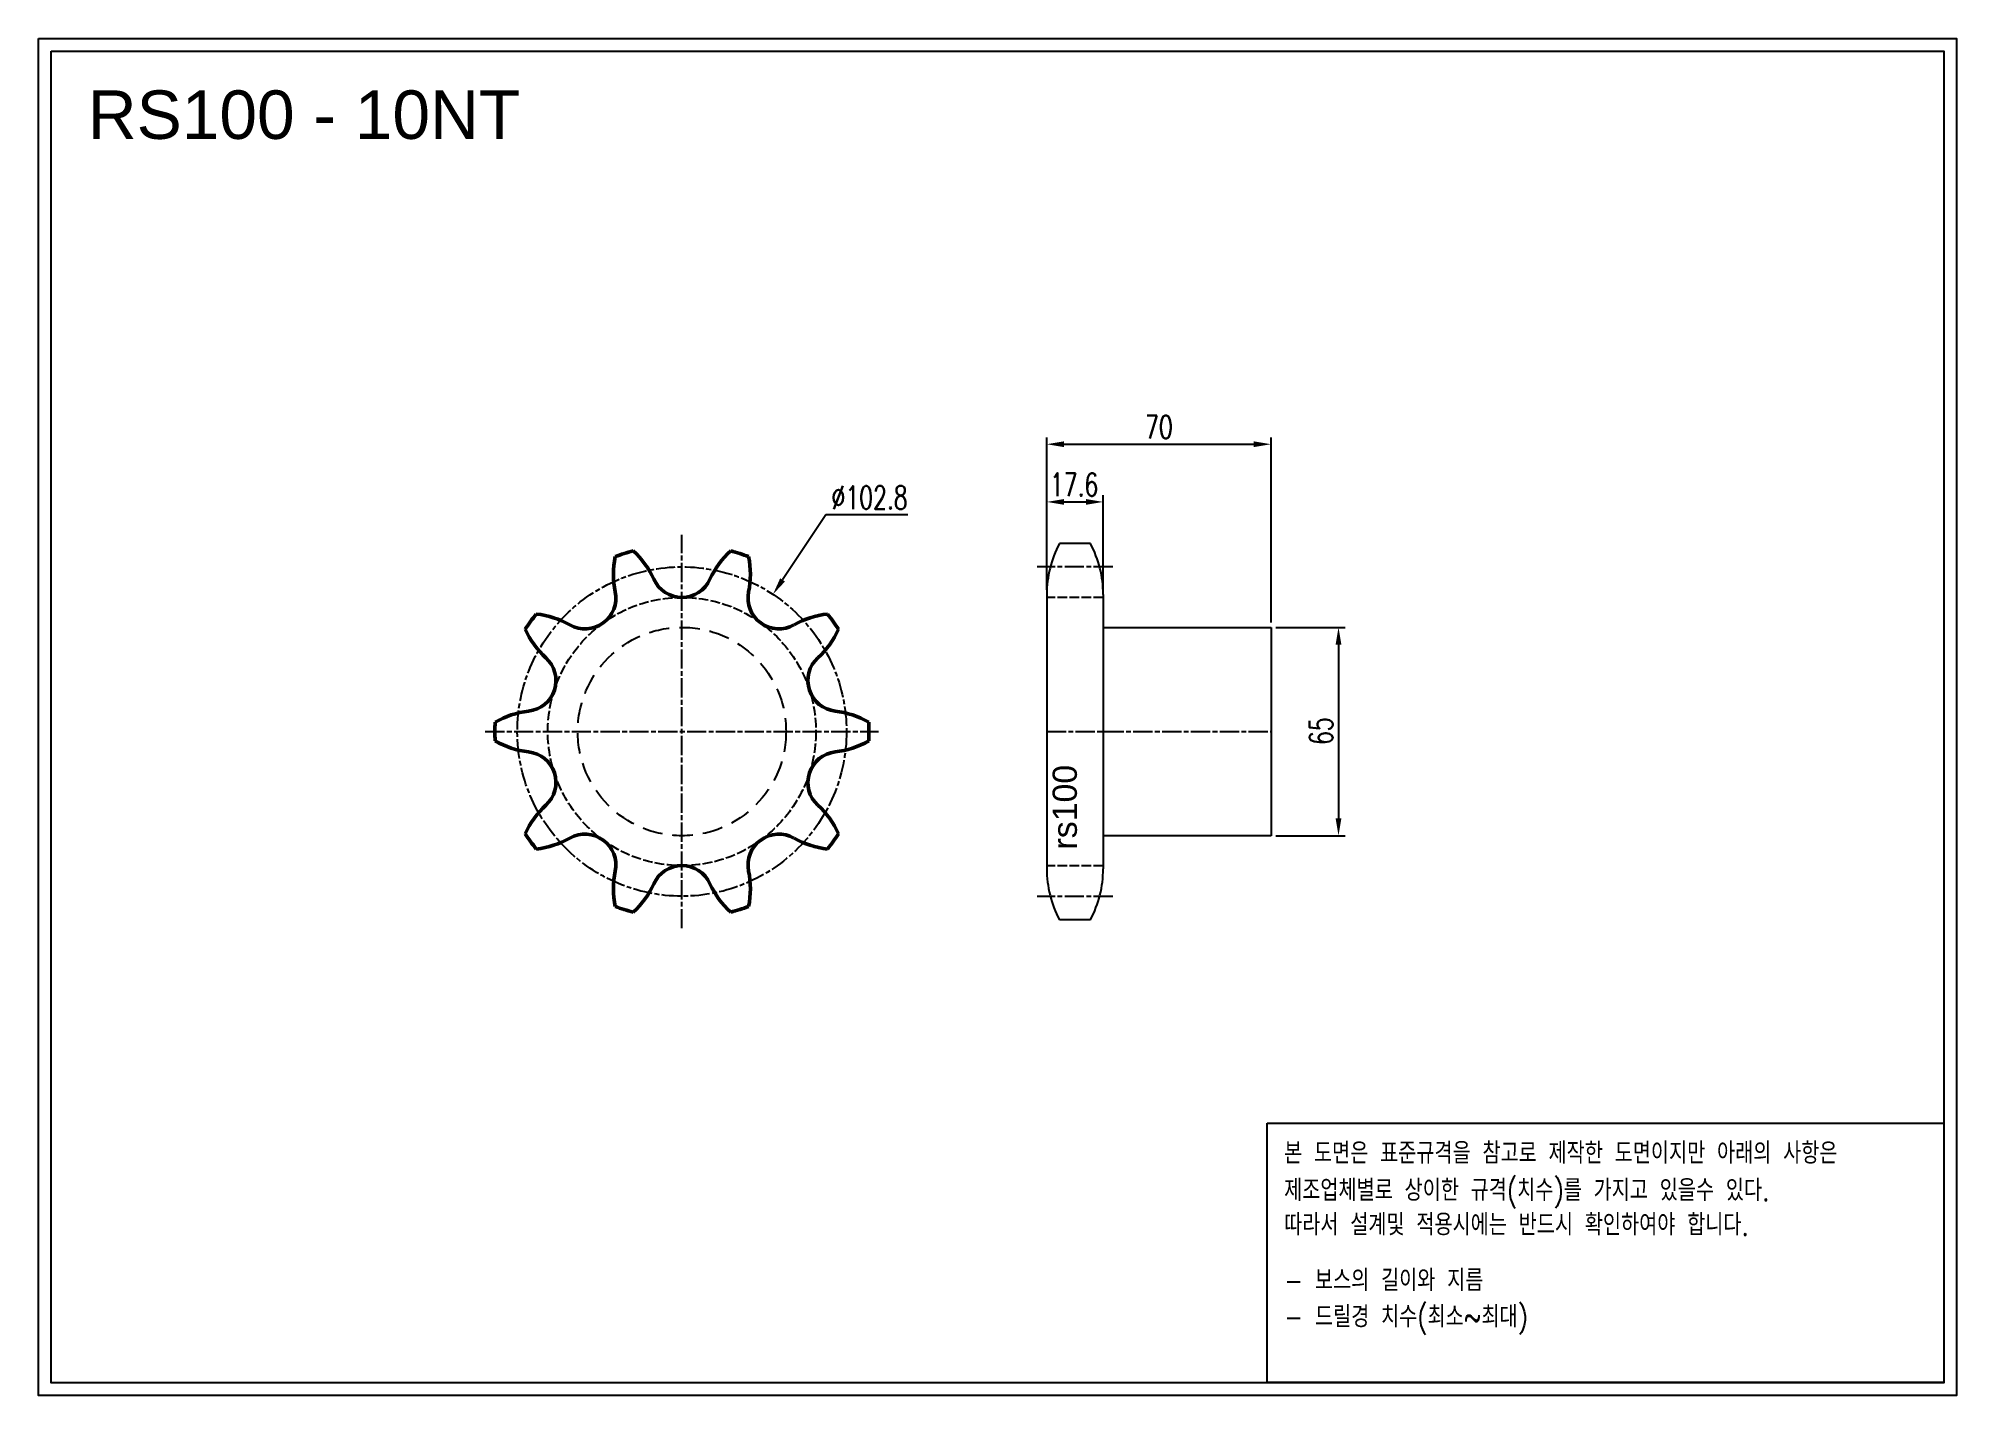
# Model space of a CAD drawing. Header units: millimetres. Extents: x -22502 to -21903, y 15711 to 16134.
import ezdxf

# ---------------------------------------------------------------- set-up
doc = ezdxf.new("R2010")
doc.units = ezdxf.units.MM
for name, pattern in [('AM_ISO02W050', [7.5, 6, -1.5]), ('AM_ISO02W050x2', [3.75, 3, -0.75]), ('AM_ISO08W050', [18, 12, -1.5, 3, -1.5]), ('AM_ISO08W050x2', [9, 6, -0.75, 1.5, -0.75]), ('HIDDEN', [9.525, 6.35, -3.175])]:
    doc.linetypes.add(name, pattern=pattern)
for name, color, linetype, lineweight in [('AM_0N', 7, 'Continuous', 50), ('AM_3N', 6, 'AM_ISO02W050', 25), ('AM_7', 4, 'AM_ISO08W050', 25), ('AM_7N', 4, 'AM_ISO08W050', 25)]:
    doc.layers.add(name, color=color, linetype=linetype, lineweight=lineweight)
doc.layers.add('HL', color=2, linetype='HIDDEN')
doc.layers.add('S-DIM', color=7, linetype='Continuous')
doc.styles.add('HAN', font='ROMANS.shx', dxfattribs={"width": 0.7, "bigfont": 'whgtxt.shx'})
doc.styles.add('HSG', font='SIMPLEX.shx', dxfattribs={"width": 0.7, "bigfont": 'HSG.shx'})
doc.styles.get("Standard").update_dxf_attribs({"font": 'arial.ttf'})
doc.dimstyles.new('APP16', dxfattribs={"dimscale": 3, "dimtxt": 2.4, "dimasz": 1.8, "dimexe": 0.7, "dimexo": 0.5, "dimgap": 0.6, "dimtad": 1, "dimtoh": 1, "dimdec": 1, "dimrnd": 0.01, "dimzin": 9, "dimdsep": 46, "dimtxsty": 'HSG', "dimcen": 0, "dimclrd": 1, "dimclre": 1, "dimclrt": 256, "dimazin": 2, "dimtp": 1, "dimtm": 1, "dimtfac": 0.5, "dimtdec": 1, "dimtofl": 0, "dimtmove": 0, "dimatfit": 3, "dimfxl": 0, "dimtvp": 1, "dimtolj": 2, "dimlwd": -1, "dimlwe": -1, "dimarcsym": 0})

# ---------------------------------------------------------------- blocks, each defined once
blk = doc.blocks.new('*D1')
at = {"layer": 'Defpoints', "color": 0, "transparency": 16777216}
for p in [(-22169.78, 15989.58), (-22187.38, 15960.68), (-22169.78, 15959.81)]:
    blk.add_point(p, dxfattribs=at)
at = {"layer": 'S-DIM', "color": 1, "transparency": 16777216}
for p, q in [((-22187.38, 15962.18), (-22187.38, 15991.68)), ((-22181.98, 15989.58), (-22175.18, 15989.58)), ((-22169.78, 15961.31), (-22169.78, 15991.68))]:
    blk.add_line(p, q, dxfattribs=at)
for points in [[(-22181.98, 15990.48), (-22181.98, 15988.68), (-22187.38, 15989.58)], [(-22175.18, 15990.48), (-22175.18, 15988.68), (-22169.78, 15989.58)]]:
    blk.add_solid(points, dxfattribs=at)
at = {"layer": 'S-DIM', "transparency": 16777216, "insert": (-22178.85, 15994.98), "char_height": 7.2, "attachment_point": 5, "style": 'HSG'}
blk.add_mtext('\\A2;17.6', dxfattribs=at)
blk = doc.blocks.new('*D2')
at = {"layer": 'Defpoints', "color": 0, "transparency": 16777216}
for p in [(-22117.38, 16007.58), (-22187.38, 15960.68), (-22117.38, 15950.46)]:
    blk.add_point(p, dxfattribs=at)
at = {"layer": 'S-DIM', "color": 1, "transparency": 16777216}
for p, q in [((-22187.38, 15962.18), (-22187.38, 16009.68)), ((-22181.98, 16007.58), (-22122.78, 16007.58)), ((-22117.38, 15951.96), (-22117.38, 16009.68))]:
    blk.add_line(p, q, dxfattribs=at)
for points in [[(-22181.98, 16008.48), (-22181.98, 16006.68), (-22187.38, 16007.58)], [(-22122.78, 16008.48), (-22122.78, 16006.68), (-22117.38, 16007.58)]]:
    blk.add_solid(points, dxfattribs=at)
at = {"layer": 'S-DIM', "transparency": 16777216, "insert": (-22152.38, 16012.98), "char_height": 7.2, "attachment_point": 5, "style": 'HSG'}
blk.add_mtext('\\A2;70', dxfattribs=at)
blk = doc.blocks.new('*D3')
at = {"layer": 'Defpoints', "color": 0, "transparency": 16777216}
for p in [(-22117.38, 15950.46), (-22117.38, 15885.46), (-22096.33, 15885.46)]:
    blk.add_point(p, dxfattribs=at)
at = {"layer": 'S-DIM', "color": 1, "transparency": 16777216}
for p, q in [((-22115.88, 15950.46), (-22094.23, 15950.46)), ((-22096.33, 15945.06), (-22096.33, 15890.86)), ((-22115.88, 15885.46), (-22094.23, 15885.46))]:
    blk.add_line(p, q, dxfattribs=at)
for points in [[(-22097.23, 15945.06), (-22095.43, 15945.06), (-22096.33, 15950.46)], [(-22097.23, 15890.86), (-22095.43, 15890.86), (-22096.33, 15885.46)]]:
    blk.add_solid(points, dxfattribs=at)
at = {"layer": 'S-DIM', "transparency": 16777216, "insert": (-22101.73, 15918.09), "char_height": 7.2, "attachment_point": 5, "rotation": 90, "style": 'HSG'}
blk.add_mtext('\\A2;65', dxfattribs=at)
blk = doc.blocks.new('*D4')
at = {"layer": 'Defpoints', "color": 0, "transparency": 16777216}
for p in [(-22272.84, 15960.75), (-22329.7, 15875.17)]:
    blk.add_point(p, dxfattribs=at)
at = {"layer": 'S-DIM', "color": 1, "transparency": 16777216}
for p, q in [((-22256.36, 15985.56), (-22269.85, 15965.25)), ((-22230.8, 15985.56), (-22256.36, 15985.56))]:
    blk.add_line(p, q, dxfattribs=at)
blk.add_solid([(-22270.6, 15965.75), (-22269.1, 15964.75), (-22272.84, 15960.75)], dxfattribs=at)
at = {"layer": 'S-DIM', "transparency": 16777216, "insert": (-22242.68, 15990.96), "char_height": 7.2, "attachment_point": 5, "style": 'HSG'}
blk.add_mtext('\\A2;∅102.8', dxfattribs=at)
blk = doc.blocks.new('notice1')
at = {"color": 4}
blk.add_lwpolyline([(-22142.12, 1735.9), (-22053.8, 1735.9), (-22053.8, 1702.07), (-22142.12, 1702.07)], close=True, dxfattribs=at)
at = {"color": 4, "style": 'HAN', "width": 0.8}
for s, p in [('본 도면은 표준규격을 참고로 제작한 도면이지만 아래의 사항은', (-22139.9, 1730.62)), ('제조업체별로 상이한 규격(치수)를 가지고 있을수 있다.', (-22139.9, 1725.78)), ('따라서 설계및 적용시에는 반드시 확인하여야 합니다.', (-22139.9, 1721.28)), ('- 보스의 길이와 지름', (-22139.9, 1714.03)), ('- 드릴경 치수(최소~최대)', (-22139.9, 1709.27))]:
    blk.add_text(s, height=2.7949, dxfattribs=at).set_placement(p)

msp = doc.modelspace()

# ---------------------------------------------------------------- linework, layer by layer
for p, q in [((-22173.76, 15976.58), (-22183.41, 15976.58)), ((-22187.38, 15960.68), (-22187.38, 15875.15)), ((-22169.78, 15960.68), (-22169.78, 15875.15)), ((-22169.78, 15950.46), (-22117.38, 15950.46)), ((-22117.38, 15950.46), (-22117.38, 15885.46)), ((-22117.38, 15885.46), (-22169.78, 15885.46)), ((-22173.76, 15859.25), (-22183.41, 15859.25))]:
    msp.add_line(p, q)
for points in [[(-22502.14, 16134.17), (-21903.39, 16134.17), (-21903.39, 15710.81), (-22502.14, 15710.81)], [(-22498.11, 16130.14), (-21907.42, 16130.14), (-21907.42, 15714.84), (-22498.11, 15714.84)]]:
    msp.add_lwpolyline(points, close=True)
for centre, start, end in [((-22153.58, 15960.68), 151.93881, 180), ((-22203.58, 15960.68), 0, 28.06119), ((-22153.58, 15875.15), 180, 208.06119), ((-22203.58, 15875.15), 331.93881, 0)]:
    msp.add_arc(centre, 33.8, start, end)
at = {"layer": 'AM_0N'}
for centre, radius, start, end in [((-22295.21, 15966.99), 27.43, 168.38802, 191.5), ((-22301.27, 15917.96), 58.38, 105.11402, 110.88598), ((-22334.98, 15954.07), 27.43, 24.5, 47.61198), ((-22267.55, 15954.07), 27.43, 132.38802, 155.5), ((-22301.27, 15917.96), 58.38, 69.11402, 74.88598), ((-22307.32, 15966.99), 27.43, 348.5, 11.61198), ((-22301.27, 15969.43), 9.62, 204.5, 335.5), ((-22331.52, 15959.6), 9.62, 240.5, 11.5), ((-22271.02, 15959.6), 9.62, 168.5, 299.5), ((-22301.27, 15917.96), 58.38, 141.11402, 146.88598), ((-22349.76, 15927.35), 27.43, 60.5, 83.61198), ((-22252.77, 15927.35), 27.43, 96.38802, 119.5), ((-22301.27, 15917.96), 58.38, 33.11402, 38.88598), ((-22325.18, 15961.19), 27.43, 204.38802, 227.5), ((-22277.35, 15961.19), 27.43, 312.5, 335.61198), ((-22350.22, 15933.87), 9.62, 276.5, 47.5), ((-22252.32, 15933.87), 9.62, 132.5, 263.5), ((-22301.27, 15917.96), 58.38, 177.11402, 182.88598), ((-22346.02, 15897.05), 27.43, 96.5, 119.61198), ((-22256.51, 15897.05), 27.43, 60.38802, 83.5), ((-22301.27, 15917.96), 58.38, 357.11402, 2.88598), ((-22346.02, 15938.87), 27.43, 240.38802, 263.5), ((-22256.51, 15938.87), 27.43, 276.5, 299.61198), ((-22350.22, 15902.06), 9.62, 312.5, 83.5), ((-22252.32, 15902.06), 9.62, 96.5, 227.5), ((-22325.18, 15874.74), 27.43, 132.5, 155.61198), ((-22277.35, 15874.74), 27.43, 24.38802, 47.5), ((-22301.27, 15917.96), 58.38, 213.11402, 218.88598), ((-22331.52, 15876.32), 9.62, 348.5, 119.5), ((-22271.02, 15876.32), 9.62, 60.5, 191.5), ((-22301.27, 15917.96), 58.38, 321.11402, 326.88598), ((-22349.76, 15908.57), 27.43, 276.38802, 299.5), ((-22252.77, 15908.57), 27.43, 240.5, 263.61198), ((-22295.21, 15868.94), 27.43, 168.5, 191.61198), ((-22301.27, 15866.5), 9.62, 24.5, 155.5), ((-22307.32, 15868.94), 27.43, 348.38802, 11.5), ((-22334.98, 15881.86), 27.43, 312.38802, 335.5), ((-22267.55, 15881.86), 27.43, 204.5, 227.61198), ((-22301.27, 15917.96), 58.38, 249.11402, 254.88598), ((-22301.27, 15917.96), 58.38, 285.11402, 290.88598)]:
    msp.add_arc(centre, radius, start, end, dxfattribs=at)
at = {"layer": 'AM_3N', "linetype": 'AM_ISO02W050x2'}
for p, q in [((-22169.78, 15959.81), (-22187.38, 15959.81)), ((-22169.78, 15876.02), (-22187.38, 15876.02))]:
    msp.add_line(p, q, dxfattribs=at)
msp.add_circle((-22301.27, 15917.96), 41.85, dxfattribs=at)
at = {"layer": 'AM_7', "linetype": 'AM_ISO08W050x2'}
for p, q in [((-22166.78, 15969.34), (-22190.38, 15969.34)), ((-22187.38, 15917.96), (-22117.38, 15917.96)), ((-22166.78, 15866.5), (-22190.38, 15866.5))]:
    msp.add_line(p, q, dxfattribs=at)
msp.add_circle((-22301.27, 15917.96), 51.37, dxfattribs=at)
at = {"layer": 'AM_7N', "linetype": 'AM_ISO08W050x2'}
for p, q in [((-22301.27, 15856.58), (-22301.27, 15979.35)), ((-22362.65, 15917.96), (-22239.88, 15917.96))]:
    msp.add_line(p, q, dxfattribs=at)
at = {"layer": 'HL'}
msp.add_circle((-22301.27, 15917.96), 32.5, dxfattribs=at)

# ---------------------------------------------------------------- block references
at = {"xscale": 2.3911759872, "yscale": 2.3911759872, "zscale": 2.3911759872}
msp.add_blockref('notice1', (30827.09, 11644.9), dxfattribs=at)

# ---------------------------------------------------------------- texts
msp.add_text('RS100 - 10NT', height=15.12).set_placement((-22486.72, 16102.82))
at = {"insert": (-22185.55, 15881.15), "char_height": 7.56, "width": 32.5046, "attachment_point": 1, "rotation": 90}
msp.add_mtext('rs100', dxfattribs=at)

# ---------------------------------------------------------------- dimensions: what is measured, and where the dimension line sits
at = {"layer": 'S-DIM'}
dim = msp.add_linear_dim(base=(-22117.38, 16007.58), p1=(-22187.38, 15960.68), p2=(-22117.38, 15950.46), dimstyle='APP16', dxfattribs=at)
dim.commit()
dim.dimension.update_dxf_attribs({"geometry": '*D2', "text_midpoint": (-22152.38, 16012.98)})
dim = msp.add_linear_dim(base=(-22169.78, 15989.58), p1=(-22187.38, 15960.68), p2=(-22169.78, 15959.81), dimstyle='APP16', dxfattribs=at)
dim.commit()
dim.dimension.update_dxf_attribs({"geometry": '*D1', "text_midpoint": (-22178.85, 15989.58), "dimtype": 128})
dim = msp.add_diameter_dim_2p(p1=(-22329.7, 15875.17), p2=(-22272.84, 15960.75), dimstyle='APP16', dxfattribs=at)
dim.commit()
dim.dimension.update_dxf_attribs({"geometry": '*D4', "text_midpoint": (-22242.68, 15985.56), "dimtype": 131})
dim = msp.add_linear_dim(base=(-22096.33, 15885.46), p1=(-22117.38, 15950.46), p2=(-22117.38, 15885.46), angle=90, dimstyle='APP16', dxfattribs=at)
dim.commit()
dim.dimension.update_dxf_attribs({"geometry": '*D3', "text_midpoint": (-22096.33, 15918.09), "dimtype": 128})

doc.saveas('drawing.dxf')
